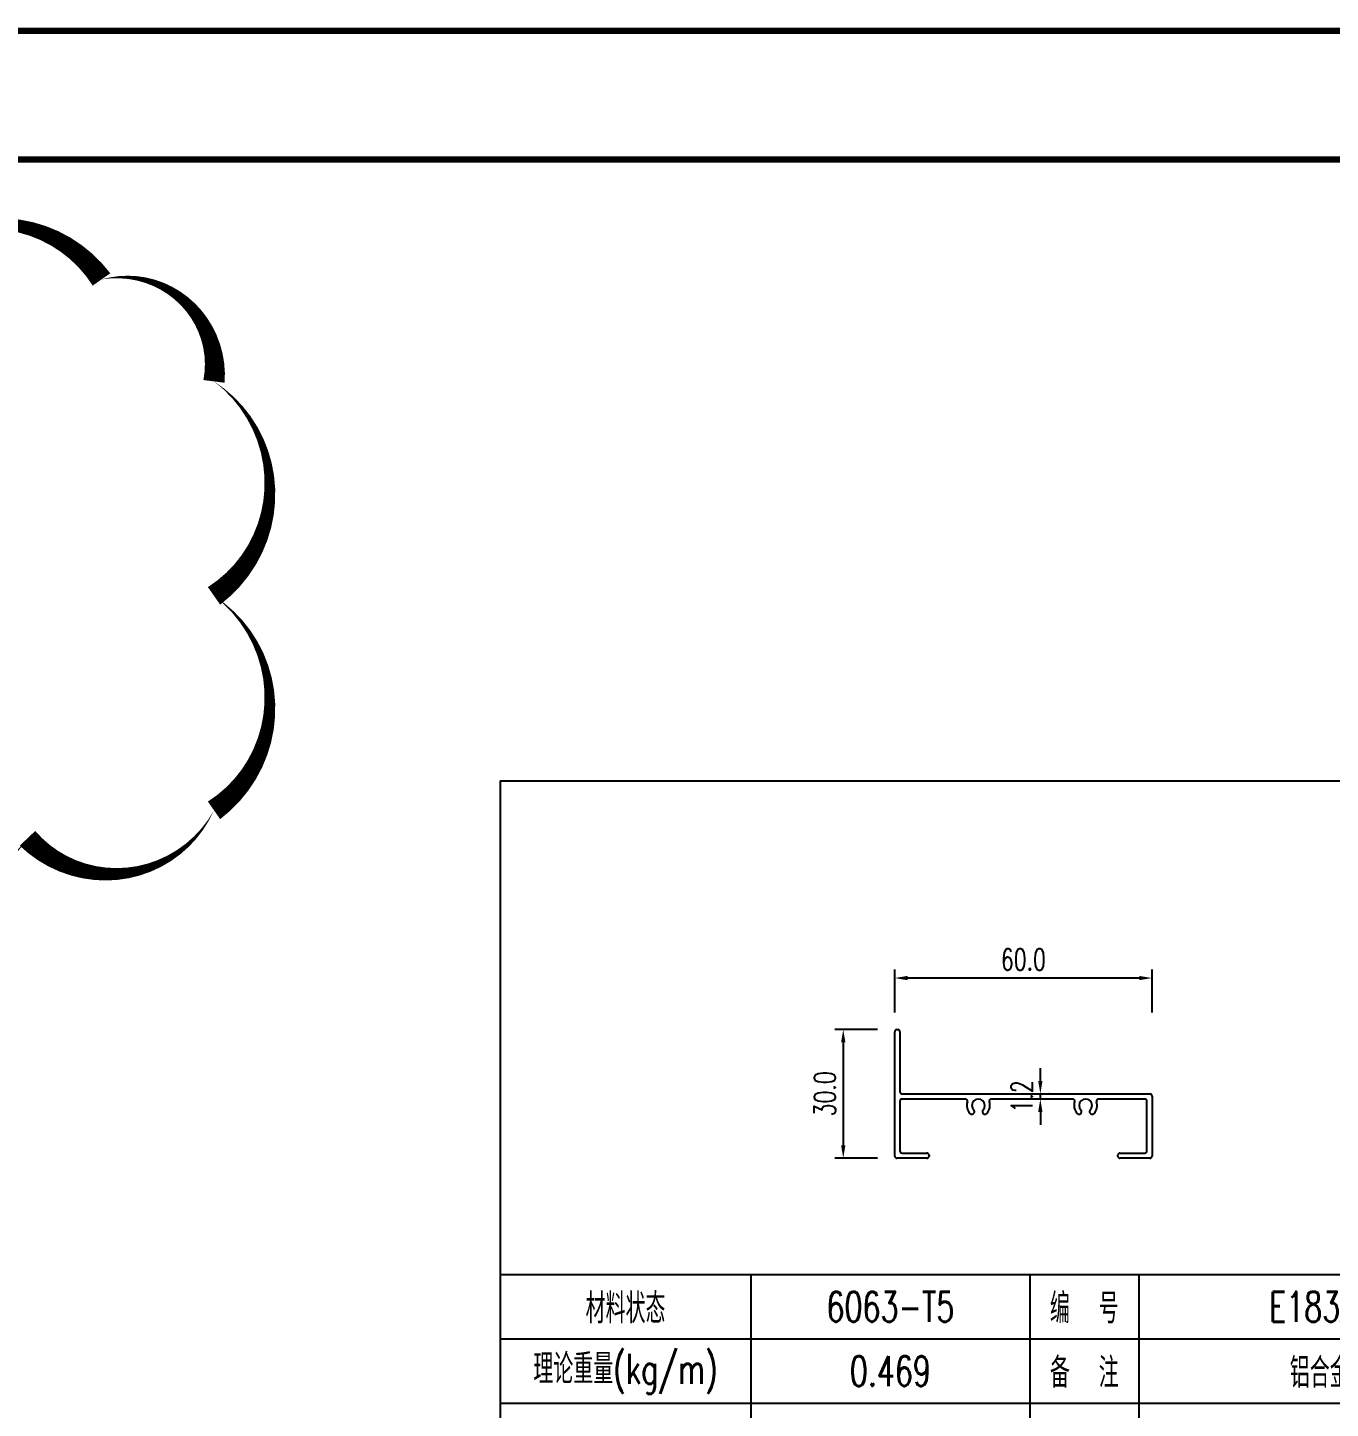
# Model space of a CAD drawing. Extents: x -160106 to 966792, y -663931 to 1550022.
# Drawn here: x -31826.8 to -31523, y -85886.3 to -85564.4 of the extents above; entities that cross this region are included whole.
import ezdxf
from ezdxf.enums import TextEntityAlignment as Align

# ---------------------------------------------------------------- set-up
doc = ezdxf.new("R2010")
doc.units = 0
for name, color, linetype in [('!ZN1-标注-173', 173, 'Continuous'), ('!ZN5-铝材断面-6', 6, 'Continuous'), ('0-cxFrame', 155, 'Continuous'), ('DIM', 173, 'Continuous')]:
    doc.layers.add(name, color=color, linetype=linetype)
doc.layers.add('0-cxText', color=131, linetype='Continuous', lineweight=25)
doc.styles.add('cx_tuming', font='simhei.ttf')
doc.styles.add('cx_tuqian1', font='')
doc.styles.add('ZNDimTStyle', font='ROMANS.shx', dxfattribs={"width": 0.7, "bigfont": 'CHINESE.shx'})
doc.styles.add('ZNTextStyle', font='ROMANS.shx', dxfattribs={"width": 0.7, "bigfont": 'CHINESE.shx'})
doc.styles.add('样式 1', font='romans.shx', dxfattribs={"width": 0.7, "bigfont": 'chinese.shx'})
doc.styles.add('黑体', font='simhei.ttf', dxfattribs={"height": 12})
doc.styles.get('cx_tuqian1').set_extended_font_data('SimSun')
doc.dimstyles.new('ZN型材-2', dxfattribs={"dimscale": 2, "dimtxt": 2.5, "dimasz": 1.5, "dimexe": 1, "dimexo": 2, "dimgap": 0.9, "dimtad": 1, "dimdec": 1, "dimzin": 0, "dimdsep": 46, "dimtxsty": 'ZNDimTStyle', "dimcen": 2.5, "dimdle": 1, "dimclrd": 173, "dimclre": 173, "dimclrt": 7, "dimazin": 2, "dimtfac": 1, "dimtdec": 4, "dimtix": 1, "dimtmove": 2, "dimatfit": 3, "dimfxl": 0, "dimfrac": 2, "dimtolj": 1, "dimtzin": 0, "dimarcsym": 0})

# ---------------------------------------------------------------- blocks, each defined once
blk = doc.blocks.new('TK22.A2 L(Dragon)')
at = {"layer": '0-cxFrame', "color": 7, "const_width": 0.5}
blk.add_lwpolyline([(0, 0), (-594, 0), (-594, 420), (0, 420)], close=True, dxfattribs=at)
at = {"layer": '0-cxFrame', "const_width": 0.5}
blk.add_lwpolyline([(-80, 10), (-574, 10), (-574, 410), (-80, 410)], close=True, dxfattribs=at)
at = {"style": '黑体', "flags": 4}
blk.add_attdef('图幅', text='', height=3.3, dxfattribs=at).set_placement((-40, 3), align=Align.RIGHT)
at = {"layer": '0-cxText', "flags": 4}
for tag, height, style, p in [('建设单位', 3.5, 'cx_tuming', (-45, 240)), ('项目名称', 3.5, 'cx_tuming', (-45, 210)), ('子项名称', 3.5, 'cx_tuming', (-45, 180)), ('工程编号', 3.3, 'cx_tuqian1', (-35, 165)), ('图名1', 3.5, 'cx_tuming', (-45, 87)), ('图名2', 3.5, 'cx_tuming', (-45, 79)), ('图名3', 3.5, 'cx_tuming', (-45, 71)), ('出图日期', 3.3, 'cx_tuqian1', (-39, 60)), ('专业', 3.3, 'cx_tuqian1', (-55, 52)), ('图号', 3.3, 'cx_tuqian1', (-55, 44)), ('版次', 3.3, 'cx_tuqian1', (-20, 44))]:
    blk.add_attdef(tag, text='', height=height, dxfattribs=dict(at, style=style)).set_placement(p, align=Align.MIDDLE)
at = {"layer": 'Defpoints', "color": 6, "flags": 4}
for tag, height, style, p in [('tufu', 3.3, '黑体', (-12, 12)), ('dwfname', 4, 'cx_tuqian1', (-80, 3))]:
    blk.add_attdef(tag, text='', height=height, dxfattribs=dict(at, style=style)).set_placement(p, align=Align.RIGHT)
blk = doc.blocks.new('20210903165230')
at = {"layer": '!ZN1-标注-173'}
for p, q in [((0, -115), (247, -115)), ((0, -130), (247, -130)), ((0, -145), (247, -145))]:
    blk.add_line(p, q, dxfattribs=at)
at = {"layer": '!ZN1-标注-173', "color": 173, "ltscale": 0.1}
for p, q in [((58.48, -115), (58.48, -160)), ((123.5, -114.99), (123.5, -159.99)), ((148.9, -114.99), (148.9, -159.99))]:
    blk.add_line(p, q, dxfattribs=at)
at = {"layer": '!ZN1-标注-173'}
blk.add_lwpolyline([(0, -159.99), (247, -159.99), (247, 0), (0, 0)], close=True, dxfattribs=at)
at = {"layer": '!ZN1-标注-173', "color": 7, "style": 'ZNTextStyle', "width": 0.7}
for s, p in [('材料状态', (29.24, -122.5)), ('编  号', (136.2, -122.49)), ('理论重量(kg/m)', (29.24, -137.5)), ('备  注', (136.2, -137.49)), ('表面处理', (29.24, -152.5))]:
    blk.add_text(s, height=7, dxfattribs=at).set_placement(p, align=Align.MIDDLE)
at = {"layer": '!ZN1-标注-173', "color": 2, "style": '样式 1', "width": 0.7, "flags": 8}
for tag, p in [('材料状态', (90.99, -122.5)), ('编号', (198.07, -122.5)), ('米重', (90.99, -137.5)), ('备注', (198.07, -137.5)), ('表面处理', (90.99, -152.5)), ('-', (198.07, -152.5))]:
    blk.add_attdef(tag, text='', height=7, dxfattribs=at).set_placement(p, align=Align.MIDDLE)
blk = doc.blocks.new('*D3665')
at = {"layer": '!ZN1-标注-173', "color": 173, "lineweight": -2, "transparency": 16777216}
for p, q in [((-31624.62, -85794), (-31624.62, -85784)), ((-31564.62, -85794), (-31564.62, -85784)), ((-31567.62, -85786), (-31621.62, -85786))]:
    blk.add_line(p, q, dxfattribs=at)
at = {"layer": '!ZN1-标注-173', "color": 173, "transparency": 16777216}
for points in [[(-31621.62, -85785.5), (-31621.62, -85786.5), (-31624.62, -85786)], [(-31567.62, -85785.5), (-31567.62, -85786.5), (-31564.62, -85786)]]:
    blk.add_solid(points, dxfattribs=at)
at = {"layer": 'Defpoints', "color": 0, "transparency": 16777216}
for p in [(-31624.62, -85786), (-31624.62, -85798), (-31564.62, -85798)]:
    blk.add_point(p, dxfattribs=at)
at = {"layer": '!ZN1-标注-173', "color": 7, "transparency": 16777216, "insert": (-31594.62, -85781.7), "char_height": 5, "attachment_point": 5, "style": 'ZNDimTStyle'}
blk.add_mtext('\\A1;60.0', dxfattribs=at)
blk = doc.blocks.new('*D3666')
at = {"layer": '!ZN1-标注-173', "color": 173, "lineweight": -2, "transparency": 16777216}
for p, q in [((-31628.62, -85798), (-31638.62, -85798)), ((-31636.62, -85801), (-31636.62, -85825)), ((-31628.62, -85828), (-31638.62, -85828))]:
    blk.add_line(p, q, dxfattribs=at)
at = {"layer": '!ZN1-标注-173', "color": 173, "transparency": 16777216}
for points in [[(-31637.12, -85801), (-31636.12, -85801), (-31636.62, -85798)], [(-31637.12, -85825), (-31636.12, -85825), (-31636.62, -85828)]]:
    blk.add_solid(points, dxfattribs=at)
at = {"layer": 'Defpoints', "color": 0, "transparency": 16777216}
for p in [(-31624.62, -85798), (-31636.62, -85828), (-31624.62, -85828)]:
    blk.add_point(p, dxfattribs=at)
at = {"layer": '!ZN1-标注-173', "color": 7, "transparency": 16777216, "insert": (-31640.92, -85813), "char_height": 5, "attachment_point": 5, "rotation": 90, "style": 'ZNDimTStyle'}
blk.add_mtext('\\A1;30.0', dxfattribs=at)
blk = doc.blocks.new('*D3669')
at = {"layer": '!ZN1-标注-173', "color": 173, "lineweight": -2, "ltscale": 30, "transparency": 16777216}
for p, q in [((-31590.67, -85810), (-31590.67, -85807)), ((-31590.67, -85814.2), (-31590.67, -85813)), ((-31588.62, -85813), (-31588.67, -85813)), ((-31588.62, -85814.2), (-31588.67, -85814.2)), ((-31590.67, -85817.2), (-31590.67, -85820.2))]:
    blk.add_line(p, q, dxfattribs=at)
at = {"layer": '!ZN1-标注-173', "color": 173, "ltscale": 30, "transparency": 16777216}
for points in [[(-31591.17, -85810), (-31590.17, -85810), (-31590.67, -85813)], [(-31591.17, -85817.2), (-31590.17, -85817.2), (-31590.67, -85814.2)]]:
    blk.add_solid(points, dxfattribs=at)
at = {"layer": 'Defpoints', "color": 0, "ltscale": 30, "transparency": 16777216}
for p in [(-31592.62, -85813), (-31590.67, -85813), (-31592.62, -85814.2)]:
    blk.add_point(p, dxfattribs=at)
at = {"layer": '!ZN1-标注-173', "color": 7, "ltscale": 30, "transparency": 16777216, "insert": (-31594.97, -85813.6), "char_height": 5, "attachment_point": 5, "rotation": 90, "style": 'ZNDimTStyle'}
blk.add_mtext('\\A1;1.2', dxfattribs=at)

msp = doc.modelspace()

# ---------------------------------------------------------------- linework, layer by layer
at = {"layer": '!ZN5-铝材断面-6', "color": 6}
for p, q in [((-31624.62, -85827.5), (-31624.62, -85798.5)), ((-31624.12, -85798), (-31623.92, -85798)), ((-31623.42, -85798.5), (-31623.42, -85812.5)), ((-31622.92, -85813), (-31592.62, -85813)), ((-31592.62, -85813), (-31565.12, -85813)), ((-31564.62, -85813.5), (-31564.62, -85827.5)), ((-31623.42, -85814.7), (-31623.42, -85826.3)), ((-31608.16, -85814.2), (-31622.92, -85814.2)), ((-31592.62, -85814.2), (-31602.08, -85814.2)), ((-31583.16, -85814.2), (-31592.62, -85814.2)), ((-31566.32, -85814.2), (-31577.08, -85814.2)), ((-31565.82, -85826.3), (-31565.82, -85814.7)), ((-31606.12, -85817.44), (-31606.12, -85817.44)), ((-31604.11, -85817.44), (-31604.11, -85817.44)), ((-31581.12, -85817.44), (-31581.12, -85817.44)), ((-31579.11, -85817.44), (-31579.11, -85817.44)), ((-31617.12, -85828), (-31624.12, -85828)), ((-31622.92, -85826.8), (-31617.12, -85826.8)), ((-31616.62, -85827.3), (-31616.62, -85827.5)), ((-31572.62, -85827.5), (-31572.62, -85827.3)), ((-31572.12, -85826.8), (-31566.32, -85826.8)), ((-31565.12, -85828), (-31572.12, -85828))]:
    msp.add_line(p, q, dxfattribs=at)
for centre, radius, start, end in [((-31624.12, -85798.5), 0.5, 90, 180), ((-31623.92, -85798.5), 0.5, 0, 90), ((-31622.92, -85812.5), 0.5, 180, 270), ((-31565.12, -85813.5), 0.5, 0, 90), ((-31622.92, -85814.7), 0.5, 90, 180), ((-31608.16, -85814.7), 0.5, 341.79, 90), ((-31605.12, -85815.7), 2.7, 161.79, 223.3985), ((-31605.12, -85815.7), 1.5, 316.6015, 223.3985), ((-31606.64, -85817.14), 0.6, 330, 43.3985), ((-31603.59, -85817.14), 0.6, 136.6015, 210), ((-31605.12, -85815.7), 2.7, 316.6015, 18.21), ((-31602.08, -85814.7), 0.5, 90, 198.21), ((-31583.16, -85814.7), 0.5, 341.79, 90), ((-31580.12, -85815.7), 2.7, 161.79, 223.3985), ((-31580.12, -85815.7), 1.5, 316.6015, 223.3985), ((-31581.64, -85817.14), 0.6, 330, 43.3985), ((-31578.59, -85817.14), 0.6, 136.6015, 210), ((-31580.12, -85815.7), 2.7, 316.6015, 18.21), ((-31577.08, -85814.7), 0.5, 90, 198.21), ((-31566.32, -85814.7), 0.5, 0, 90), ((-31606.64, -85817.14), 0.6, 223.3985, 330), ((-31603.59, -85817.14), 0.6, 210, 316.6015), ((-31581.64, -85817.14), 0.6, 223.3985, 330), ((-31578.59, -85817.14), 0.6, 210, 316.6015), ((-31622.92, -85826.3), 0.5, 180, 270), ((-31566.32, -85826.3), 0.5, 270, 360), ((-31624.12, -85827.5), 0.5, 180, 270), ((-31617.12, -85827.3), 0.5, 0, 90), ((-31617.12, -85827.5), 0.5, 270, 360), ((-31572.12, -85827.3), 0.5, 90, 180), ((-31572.12, -85827.5), 0.5, 180, 270), ((-31565.12, -85827.5), 0.5, 270, 360)]:
    msp.add_arc(centre, radius, start, end, dxfattribs=at)
at = {"layer": 'DIM'}
msp.add_lwpolyline([(-32009.56, -85623.14, 0, 5, -0.520567), (-31959.56, -85623.14, 0, 5, -0.520567), (-31909.56, -85623.14, 0, 5, -0.520567), (-31859.56, -85623.14, 0, 5, -0.520567), (-31809.56, -85623.14, 0, 5, -0.520567), (-31783.33, -85646.91, 0, 5, -0.520567), (-31783.33, -85696.91, 0, 5, -0.520567), (-31783.33, -85746.91, 0, 5, -0.520567), (-31826.82, -85753.42, 0, 5, -0.520567), (-31876.82, -85753.42, 0, 5, -0.520567), (-31926.82, -85753.42, 0, 5, -0.520567), (-31976.82, -85753.42, 0, 5, -0.520567), (-32009.56, -85736.16, 0, 5, -0.520567), (-32009.56, -85686.16, 0, 5, -0.520567)], format="xyseb", close=True, dxfattribs=at)

# ---------------------------------------------------------------- block references
at = {"layer": '!ZN1-标注-173', "ltscale": 20}
ref = msp.add_blockref('20210903165230', (-31716.62, -85740.12), dxfattribs=at)
ref.add_attrib('备注', '铝合金百叶框', dxfattribs={"color": 2, "height": 7, "style": '样式 1', "width": 0.7}).set_placement((-31518.54, -85877.62), align=Align.MIDDLE)
ref.add_attrib('编号', 'E183AZN60', dxfattribs={"color": 2, "height": 7, "style": '样式 1', "width": 0.7}).set_placement((-31518.54, -85862.62), align=Align.MIDDLE)
ref.add_attrib('表面处理', '氟碳喷涂', dxfattribs={"color": 2, "height": 7, "style": '样式 1', "width": 0.7}).set_placement((-31625.63, -85892.62), align=Align.MIDDLE)
ref.add_attrib('米重', '0.469', dxfattribs={"color": 2, "height": 7, "style": '样式 1', "width": 0.7}).set_placement((-31625.63, -85877.62), align=Align.MIDDLE)
ref.add_attrib('材料状态', '6063-T5', dxfattribs={"color": 2, "height": 7, "style": '样式 1', "width": 0.7}).set_placement((-31625.63, -85862.62), align=Align.MIDDLE)
ref.add_attrib('-', '-', dxfattribs={"color": 2, "height": 7, "style": '样式 1', "width": 0.7}).set_placement((-31518.54, -85892.62), align=Align.MIDDLE)
at = {"layer": '0-cxFrame', "xscale": 3, "yscale": 3, "zscale": 3}
msp.add_blockref('TK22.A2 L(Dragon)', (-31229.62, -86825.19), dxfattribs=at)

# ---------------------------------------------------------------- dimensions: what is measured, and where the dimension line sits
at = {"layer": '!ZN1-标注-173'}
dim = msp.add_linear_dim(base=(-31624.62, -85786), p1=(-31564.62, -85798), p2=(-31624.62, -85798), dimstyle='ZN型材-2', dxfattribs=at)
dim.commit()
dim.dimension.update_dxf_attribs({"geometry": '*D3665', "text_midpoint": (-31594.62, -85781.7)})
dim = msp.add_linear_dim(base=(-31636.62, -85828), p1=(-31624.62, -85798), p2=(-31624.62, -85828), angle=90, dimstyle='ZN型材-2', dxfattribs=at)
dim.commit()
dim.dimension.update_dxf_attribs({"geometry": '*D3666', "text_midpoint": (-31640.92, -85813)})
at = {"layer": '!ZN1-标注-173', "ltscale": 30}
dim = msp.add_linear_dim(base=(-31590.67, -85813), p1=(-31592.62, -85814.2), p2=(-31592.62, -85813), angle=90, dimstyle='ZN型材-2', dxfattribs=at)
dim.commit()
dim.dimension.update_dxf_attribs({"geometry": '*D3669', "text_midpoint": (-31594.97, -85813.6)})

doc.saveas('drawing.dxf')
